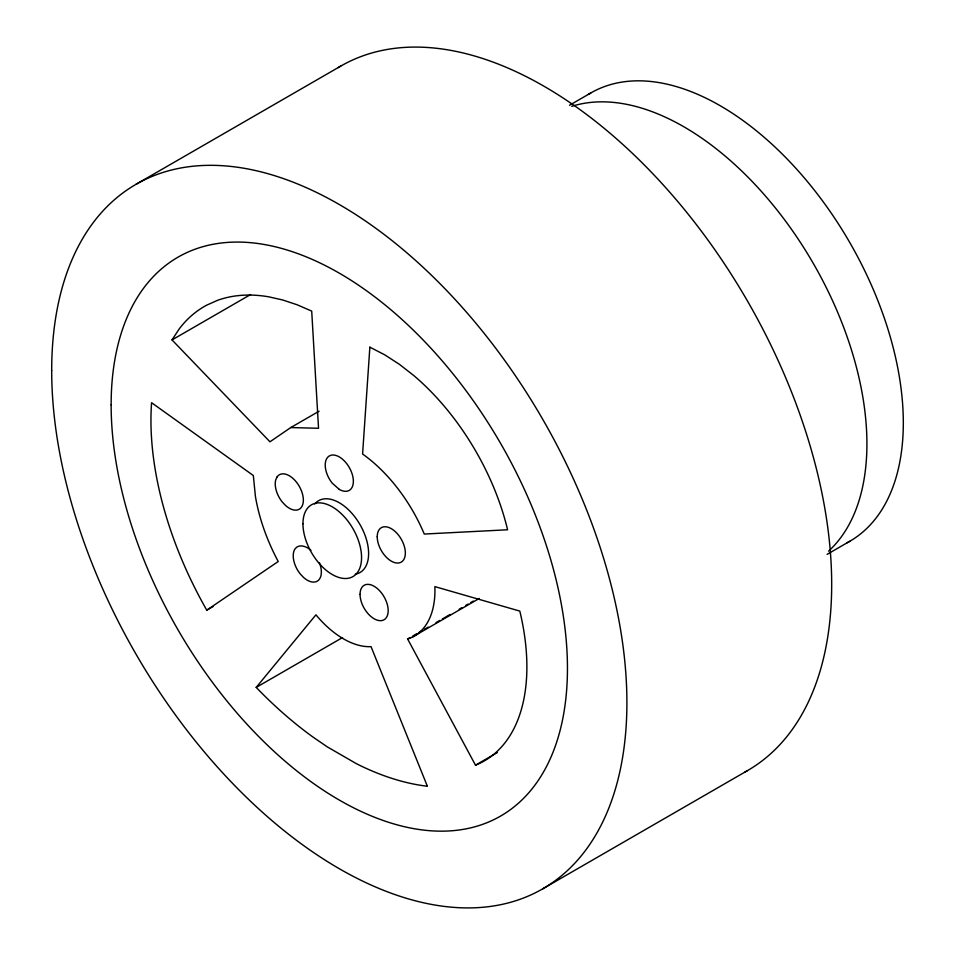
<?xml version="1.0" encoding="UTF-8"?>
<svg xmlns="http://www.w3.org/2000/svg" width="955" height="955" viewBox="0 0 955 955"><rect width="100%" height="100%" fill="white"/><g stroke="black" fill="none" stroke-linecap="round" stroke-linejoin="round"><path stroke-width="1.43" d="M172.019 339.92L179.086 329.105A241.937 139.693 60 0 1 206.543 305.23L217.549 300.324A241.937 139.693 60 0 1 268.653 296.802L282.728 299.989L297.124 304.764L311.712 311.103L318.54 428.282L290.75 427.565L269.955 441.795L172.019 339.92L250.604 294.546M256.203 687.409L315.926 614.817A81.282 46.926 60 0 0 371.029 646.63L427.374 786.24A327.171 188.887 60 0 1 356.382 763.678L327.183 746.81L312.643 736.818A327.171 188.887 60 0 1 256.203 687.409L342.523 637.57M206.769 610.173L278.227 561.504A138.821 80.148 60 0 1 255.391 496.218L253.326 475.518L151.57 402.7A275.565 159.103 60 0 0 206.769 610.173L213.216 606.461M135.92 184.363L340.696 66.134M569.49 105.265L590.835 92.945M290.75 427.565L319.101 411.199M497.4 752.54L475.495 765.182L407.63 639.002L410.208 637.51M412.787 636.018L416.655 633.786M419.233 632.305L421.812 630.813M424.378 629.333L428.246 627.101M435.981 622.636L439.837 620.404M442.416 618.912L450.151 614.447M459.164 609.242L461.743 607.762M465.61 605.53L468.189 604.038M470.767 602.545L473.346 601.065M412.309 637.116L479.303 598.439M827.102 554.366L849.699 541.318M542.667 888.866L747.443 770.637M310.924 550.355C306.865 546.523 299.225 543.395 295.095 548.791A19.9 11.484 60 0 0 300.252 573.955L303.642 577.536A19.9 11.484 60 0 0 318.445 580.282A19.9 11.484 60 0 0 319.471 562.853M338.201 67.614A406.746 234.835 60 0 1 747.443 300.968A406.746 234.835 60 0 1 744.912 772.058M475.495 765.182A205.361 118.563 60 0 0 519.807 611.093L434.871 586.621A99.893 57.67 60 0 1 407.63 639.002M314.708 503.989A41.447 23.935 60 0 1 360.023 524.641A41.447 23.935 60 0 1 355.248 574.218M588.375 94.426A258.865 149.458 60 0 1 849.699 242.403A258.865 149.458 60 0 1 847.192 542.715M571.723 106.351A258.865 149.458 60 0 1 813.302 263.425A258.865 149.458 60 0 1 828.546 551.166M369.86 347.166L362.59 454.019A119.614 69.058 60 0 1 424.271 534.048L507.594 529.774A183.217 105.778 60 0 0 414.004 375.733L399.429 364.344L384.65 354.783L369.86 347.166M277.117 476.832L275.709 479.935A19.9 11.484 60 0 0 282.262 501.996L285.652 505.577A19.9 11.484 60 0 0 302.52 505.171A19.9 11.484 60 0 0 295.238 480.699A19.9 11.484 60 0 0 277.117 476.832M339.3 489.414L332.256 483.182A19.9 11.484 60 0 1 330.251 455.499A19.9 11.484 60 0 1 352.514 475.244A19.9 11.484 60 0 1 339.3 489.414M302.95 523.746A41.447 23.935 60 0 0 346.916 578.444A41.447 23.935 60 0 0 346.916 519.83A41.447 23.935 60 0 0 302.95 523.746M111.138 404.884A322.671 186.297 60 0 0 453.374 830.635A322.671 186.297 60 0 0 453.374 374.312A322.671 186.297 60 0 0 111.138 404.884M377.225 536.77A19.9 11.484 60 0 0 398.319 563.032A19.9 11.484 60 0 0 398.319 534.895A19.9 11.484 60 0 0 377.225 536.77M360.047 594.404A19.9 11.484 60 0 0 381.152 620.654A19.9 11.484 60 0 0 381.152 592.518A19.9 11.484 60 0 0 360.047 594.404M51.689 370.564A406.746 234.835 60 0 0 483.099 907.25A406.746 234.835 60 0 0 483.099 332.03A406.746 234.835 60 0 0 51.689 370.564"/></g></svg>
